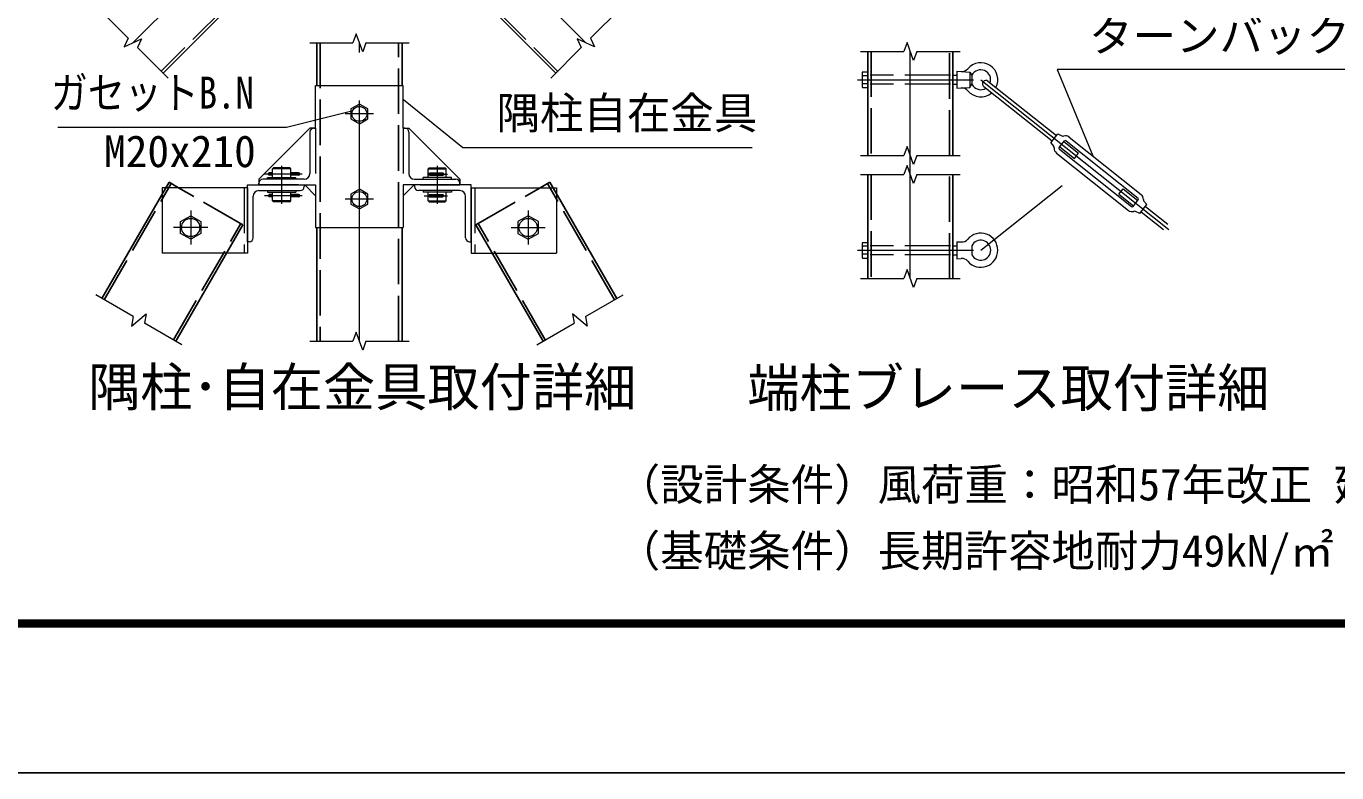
# Model space of a CAD drawing. Units: millimetres, scale not verified. Extents: x -14699 to 14701, y -10394 to 10396.
# Drawn here: x -4281 to 2640, y -10394 to -6452 of the extents above; entities that cross this region are included whole.
import ezdxf
from ezdxf.enums import TextEntityAlignment as Align

# ---------------------------------------------------------------- set-up
doc = ezdxf.new("R2010")
doc.units = ezdxf.units.MM
doc.header["$LTSCALE"] = 40
doc.linetypes.add('DASHED', pattern=[7.5, 6, -1.5])
doc.linetypes.add('USER1', pattern=[50.8, 31.75, -6.35, 6.35, -6.35])
for name, color, linetype, lineweight in [('0-0_D-TTL-TXT', 7, 'Continuous', 13), ('0-1_D-STR1', 1, 'Continuous', 25), ('0-2_D-BMK', 2, 'USER1', 13), ('0-3_D-STR3', 3, 'Continuous', 13), ('0-5_D-STR-DIM', 7, 'Continuous', 13), ('0-8_D-STR-TXT', 7, 'Continuous', 13), ('0-C_D-TTL', 7, 'Continuous', 25)]:
    doc.layers.add(name, color=color, linetype=linetype, lineweight=lineweight)
doc.styles.add('ＭＳ ゴシック', font='')
doc.styles.get('ＭＳ ゴシック').set_extended_font_data('MS Gothic')

msp = doc.modelspace()

# ---------------------------------------------------------------- linework, layer by layer
at = {"layer": '0-1_D-STR1', "linetype": 'DASHED'}
for p, q in [((-3018.68, -6140.69), (-3567.95, -6689.96)), ((-2023.98, -6140.69), (-1474.71, -6689.96)), ((-2728.33, -6540.29), (-2728.33, -8115.29)), ((-2314.33, -8115.29), (-2314.33, -6540.29)), ((180.8, -6585.17), (180.8, -7135.17)), ((594.8, -7135.17), (594.8, -6585.17)), ((180.8, -7235.17), (180.8, -7785.17)), ((594.8, -7785.17), (594.8, -7235.17)), ((-3869.15, -7897.04), (-3514.64, -7283.02)), ((-3136.62, -7501.27), (-3476.06, -7305.29)), ((-1906.04, -7501.27), (-1566.6, -7305.29)), ((-1173.51, -7897.04), (-1528.02, -7283.02)), ((-3502.82, -8108.54), (-3148.31, -7494.52)), ((-1539.84, -8108.54), (-1894.34, -7494.52))]:
    msp.add_line(p, q, dxfattribs=at)
at = {"layer": '0-1_D-STR1'}
for p, q in [((-3025.67, -6166.77), (-3558.4, -6699.51)), ((-2016.99, -6166.77), (-1484.26, -6699.51)), ((-2746.33, -6540.29), (-2746.33, -6765.29)), ((-2296.33, -6765.29), (-2296.33, -6540.29)), ((162.8, -6585.17), (162.8, -7135.17)), ((612.8, -7135.17), (612.8, -6585.17)), ((162.8, -7235.17), (162.8, -7785.17)), ((612.8, -7785.17), (612.8, -7235.17)), ((-3880.84, -7890.29), (-3526.33, -7276.27)), ((-3476.06, -7305.29), (-3526.33, -7276.27)), ((-1566.6, -7305.29), (-1516.32, -7276.27)), ((-1161.82, -7890.29), (-1516.32, -7276.27)), ((-3491.13, -8115.29), (-3136.62, -7501.27)), ((-2746.33, -7515.29), (-2746.33, -8115.29)), ((-2296.33, -7515.29), (-2296.33, -8115.29)), ((-1551.53, -8115.29), (-1906.04, -7501.27))]:
    msp.add_line(p, q, dxfattribs=at)
at = {"layer": '0-2_D-BMK'}
for p, q in [((-2826.26, -5649.17), (-3717.5, -6540.41)), ((-2216.4, -5649.17), (-1325.16, -6540.41)), ((-2521.33, -8115.29), (-2521.33, -6540.29)), ((387.8, -7785.17), (387.8, -6585.17)), ((108.46, -6735.17), (722, -6735.17)), ((759.8, -6735.17), (1891.71, -7635.8)), ((-2446.33, -6915.29), (-2596.33, -6915.29)), ((-2932.33, -7189.06), (-2932.33, -7390.44)), ((-2110.33, -7189.06), (-2110.33, -7390.44)), ((-2824.46, -7233.29), (-3021.97, -7233.29)), ((-2932.33, -7230.8), (-2932.33, -7320.41)), ((-2162.13, -7233.29), (-2056.27, -7233.29)), ((759.8, -7635.17), (1190.19, -7292.72)), ((-2824.46, -7347.29), (-3021.97, -7347.29)), ((-2446.33, -7365.29), (-2596.33, -7365.29)), ((-2178.87, -7347.29), (-2056.27, -7347.29)), ((-3412.33, -7425.29), (-3412.33, -7605.29)), ((-3412.33, -7449.15), (-3412.33, -7581.44)), ((-1630.33, -7425.29), (-1630.33, -7605.29)), ((-3322.33, -7515.29), (-3502.33, -7515.29)), ((-3346.19, -7515.29), (-3478.47, -7515.29)), ((-1720.33, -7515.29), (-1540.33, -7515.29)), ((108.46, -7635.17), (722, -7635.17))]:
    msp.add_line(p, q, dxfattribs=at)
at = {"layer": '0-3_D-STR3'}
for p, q in [((132.8, -6703.55), (132.8, -6766.56)), ((135.2, -6693.62), (162.8, -6693.62)), ((162.8, -6693.62), (162.8, -6776.72)), ((612.8, -6711.17), (633.8, -6711.17)), ((633.8, -6690.17), (633.8, -6780.17)), ((702.8, -6694.67), (702.8, -6775.67)), ((713.11, -6711.17), (713.11, -6759.17)), ((-2752.33, -6990.29), (-2752.33, -6765.29)), ((-2752.33, -6765.29), (-2290.33, -6765.29)), ((-2290.33, -6990.29), (-2290.33, -6765.29)), ((162.8, -6714.39), (135.2, -6714.39)), ((162.8, -6755.94), (135.2, -6755.94)), ((135.2, -6776.72), (162.8, -6776.72)), ((612.8, -6759.17), (633.8, -6759.17)), ((633.8, -6780.17), (702.8, -6775.67)), ((702.8, -6775.67), (713.11, -6759.17)), ((775.59, -6770.73), (1137.11, -7058.38)), ((798.01, -6742.56), (1159.52, -7030.21)), ((-3052.33, -7260.29), (-2782.33, -6990.29)), ((-2752.33, -6990.29), (-2782.33, -6990.29)), ((-2761.33, -6990.29), (-2752.33, -6990.29)), ((-2290.33, -6990.29), (-2260.33, -6990.29)), ((-2281.33, -6990.29), (-2290.33, -6990.29)), ((-1990.33, -7260.29), (-2260.33, -6990.29)), ((1129.64, -7067.77), (1167, -7020.82)), ((1167, -7020.82), (1188.43, -7031.47)), ((1174.22, -7093.66), (1202.23, -7058.45)), ((1210.66, -7057.49), (1590.97, -7360.09)), ((1226.54, -7037.53), (1606.84, -7340.13)), ((1129.64, -7067.77), (1144.83, -7086.27)), ((1159.3, -7122.04), (1539.6, -7424.64)), ((1175.17, -7102.09), (1555.48, -7404.69)), ((1199.43, -7061.97), (1276.9, -7123.61)), ((-3052.33, -7260.29), (-3052.33, -7290.29)), ((-3007.33, -7260.29), (-3007.33, -7251.29)), ((-2980.33, -7227.29), (-2999.9, -7227.29)), ((-2999.9, -7239.29), (-2999.9, -7227.29)), ((-2980.33, -7239.29), (-2999.9, -7239.29)), ((-2974.33, -7200.29), (-2980.33, -7206.29)), ((-2857.33, -7260.29), (-2857.33, -7251.29)), ((-2185.33, -7260.29), (-2185.33, -7251.29)), ((-2068.33, -7200.29), (-2062.33, -7206.29)), ((-2035.33, -7260.29), (-2035.33, -7251.29)), ((-1990.33, -7260.29), (-1990.33, -7290.29)), ((-3112.33, -7305.29), (-3562.33, -7305.29)), ((-3562.33, -7305.29), (-3562.33, -7650.29)), ((-3112.33, -7305.29), (-3112.33, -7650.29)), ((-3052.33, -7290.29), (-3052.33, -7281.29)), ((-2842.33, -7290.29), (-3052.33, -7290.29)), ((-3052.33, -7320.29), (-2833.33, -7320.29)), ((-3007.33, -7320.29), (-3007.33, -7329.29)), ((-3007.33, -7329.29), (-2857.33, -7329.29)), ((-2980.33, -7374.29), (-2980.33, -7329.29)), ((-2884.33, -7374.29), (-2884.33, -7329.29)), ((-2857.33, -7320.29), (-2857.33, -7329.29)), ((-2752.33, -7347.69), (-2809.72, -7290.29)), ((-2290.33, -7347.69), (-2232.94, -7290.29)), ((-1990.33, -7320.29), (-2209.33, -7320.29)), ((-2200.33, -7290.29), (-1990.33, -7290.29)), ((-2185.33, -7320.29), (-2185.33, -7329.29)), ((-2035.33, -7329.29), (-2185.33, -7329.29)), ((-2158.33, -7374.29), (-2158.33, -7329.29)), ((-2062.33, -7374.29), (-2062.33, -7329.29)), ((-2035.33, -7320.29), (-2035.33, -7329.29)), ((-1990.33, -7290.29), (-1990.33, -7281.29)), ((-1930.33, -7305.29), (-1480.33, -7305.29)), ((-1480.33, -7305.29), (-1480.33, -7650.29)), ((1489.24, -7338.57), (1511.66, -7310.4)), ((1511.66, -7310.4), (1589.12, -7372.04)), ((-3082.33, -7569.29), (-3082.33, -7350.29)), ((-2999.9, -7341.29), (-2999.9, -7353.29)), ((-2980.33, -7341.29), (-2999.9, -7341.29)), ((-2980.33, -7353.29), (-2999.9, -7353.29)), ((-2884.33, -7374.29), (-2980.33, -7374.29)), ((-2890.33, -7380.29), (-2884.33, -7374.29)), ((-2842.39, -7341.29), (-2884.33, -7341.29)), ((-2842.39, -7353.29), (-2884.33, -7353.29)), ((-2752.33, -7380.29), (-2752.33, -7515.29)), ((-2290.33, -7347.69), (-2290.33, -7515.29)), ((-2152.33, -7380.29), (-2158.33, -7374.29)), ((-2158.33, -7374.29), (-2062.33, -7374.29)), ((-2152.33, -7380.29), (-2068.33, -7380.29)), ((-2150.91, -7341.29), (-2080.13, -7341.29)), ((-2150.91, -7353.29), (-2080.13, -7353.29)), ((-2068.33, -7380.29), (-2062.33, -7374.29)), ((-1960.33, -7569.29), (-1960.33, -7350.29)), ((1489.24, -7338.57), (1566.71, -7400.21)), ((1563.91, -7403.73), (1591.93, -7368.52)), ((1629.03, -7403.79), (1747.72, -7498.23)), ((1599.15, -7441.35), (1577.71, -7430.71)), ((1606.62, -7431.96), (1725.3, -7526.4)), ((-2752.33, -7515.29), (-2290.33, -7515.29)), ((132.8, -7603.55), (132.8, -7666.56)), ((135.2, -7593.62), (162.8, -7593.62)), ((162.8, -7593.62), (162.8, -7676.72)), ((612.8, -7611.17), (633.8, -7611.17)), ((633.8, -7590.17), (633.8, -7680.17)), ((633.8, -7590.17), (656.45, -7591.64)), ((713.11, -7611.17), (713.11, -7659.17)), ((-3112.33, -7650.29), (-3562.33, -7650.29)), ((162.8, -7614.39), (135.2, -7614.39)), ((162.8, -7655.94), (135.2, -7655.94)), ((135.2, -7676.72), (162.8, -7676.72)), ((612.8, -7659.17), (633.8, -7659.17)), ((633.8, -7680.17), (656.45, -7678.69))]:
    msp.add_line(p, q, dxfattribs=at)
at = {"layer": '0-3_D-STR3', "linetype": 'DASHED'}
for p, q in [((599.3, -6711.17), (176.3, -6711.17)), ((599.3, -6759.17), (176.3, -6759.17)), ((-2782.33, -7011.29), (-2782.33, -7230.29)), ((-2752.33, -6990.29), (-2752.33, -7380.29)), ((-2290.33, -6990.29), (-2290.33, -7347.69)), ((-2260.33, -7011.29), (-2260.33, -7230.29)), ((-2812.33, -7260.29), (-3031.33, -7260.29)), ((-3007.33, -7251.29), (-2857.33, -7251.29)), ((-2980.33, -7251.29), (-2980.33, -7206.29)), ((-2884.33, -7206.29), (-2980.33, -7206.29)), ((-2890.33, -7200.29), (-2974.33, -7200.29)), ((-2884.33, -7206.29), (-2890.33, -7200.29)), ((-2884.33, -7251.29), (-2884.33, -7206.29)), ((-2842.39, -7227.29), (-2884.33, -7227.29)), ((-2842.39, -7239.29), (-2884.33, -7239.29)), ((-2230.33, -7260.29), (-2011.33, -7260.29)), ((-2035.33, -7251.29), (-2185.33, -7251.29)), ((-2158.33, -7206.29), (-2152.33, -7200.29)), ((-2158.33, -7206.29), (-2062.33, -7206.29)), ((-2158.33, -7251.29), (-2158.33, -7206.29)), ((-2155.21, -7233.29), (-2150.91, -7227.29)), ((-2150.91, -7239.29), (-2155.21, -7233.29)), ((-2152.33, -7200.29), (-2068.33, -7200.29)), ((-2150.91, -7227.29), (-2080.13, -7227.29)), ((-2150.91, -7239.29), (-2080.13, -7239.29)), ((-2062.33, -7251.29), (-2062.33, -7206.29)), ((-3130.33, -7305.29), (-3130.33, -7650.29)), ((-2842.33, -7290.29), (-2752.33, -7290.29)), ((-2200.33, -7290.29), (-2290.33, -7290.29)), ((-1912.33, -7305.29), (-1912.33, -7650.29)), ((599.3, -7611.17), (176.3, -7611.17)), ((599.3, -7659.17), (176.3, -7659.17))]:
    msp.add_line(p, q, dxfattribs=at)
at = {"layer": '0-3_D-STR3'}
for points in [[(633.8, -6690.17), (702.8, -6694.67), (713.11, -6711.17)], [(1177.02, -7090.14), (1254.49, -7151.78), (1276.9, -7123.61)], [(-3103.33, -7590.29), (-3112.33, -7590.29), (-3112.33, -7290.29), (-2812.33, -7290.29), (-2812.33, -7299.29)], [(-1939.33, -7590.29), (-1930.33, -7590.29), (-1930.33, -7290.29), (-2230.33, -7290.29), (-2230.33, -7299.29)], [(-1930.33, -7305.29), (-1930.33, -7650.29), (-1480.33, -7650.29)], [(-2890.33, -7380.29), (-2974.33, -7380.29), (-2980.33, -7374.29)], [(-2150.91, -7341.29), (-2155.21, -7347.29), (-2150.91, -7353.29)], [(-2080.13, -7341.29), (-2073.78, -7347.29), (-2080.13, -7353.29)], [(1599.15, -7441.35), (1636.5, -7394.4), (1621.32, -7375.91)]]:
    msp.add_lwpolyline(points, dxfattribs=at)
for points in [[(-2476.38, -6889.34), (-2521.33, -6863.39), (-2566.28, -6889.34), (-2566.28, -6941.24), (-2521.33, -6967.19), (-2476.38, -6941.24)], [(-2476.38, -7339.34), (-2521.33, -7313.39), (-2566.28, -7339.34), (-2566.28, -7391.24), (-2521.33, -7417.19), (-2476.38, -7391.24)], [(-3358.29, -7546.49), (-3412.33, -7577.69), (-3466.37, -7546.49), (-3466.37, -7484.09), (-3412.33, -7452.89), (-3358.29, -7484.09)], [(-1684.37, -7546.49), (-1630.33, -7577.69), (-1576.29, -7546.49), (-1576.29, -7484.09), (-1630.33, -7452.89), (-1684.37, -7484.09)]]:
    msp.add_lwpolyline(points, close=True, dxfattribs=at)
at = {"layer": '0-3_D-STR3', "linetype": 'DASHED'}
msp.add_lwpolyline([(-2080.13, -7239.29), (-2073.78, -7233.29), (-2080.13, -7227.29)], dxfattribs=at)
at = {"layer": '0-3_D-STR3'}
for centre, radius in [((-2521.33, -6915.29), 39.31), ((-2521.33, -7365.29), 39.31), ((-3412.33, -7515.29), 48.27), ((-1630.33, -7515.29), 48.27)]:
    msp.add_circle(centre, radius, dxfattribs=at)
for centre, radius, start, end in [((156.44, -6704), 23.64, 153.93467, 206.06533), ((659.18, -6649.73), 42, 266.2686, 319.66701), ((759.8, -6735.17), 90, 333.02839, 139.66701), ((759.8, -6735.17), 52.5, 341.54247, 152.79711), ((223.92, -6735.17), 91.12, 166.82041, 193.17959), ((156.47, -6766.33), 23.67, 153.96929, 206.03071), ((659.18, -6820.6), 42, 40.33299, 93.7314), ((759.8, -6735.17), 52.5, 207.20289, 301.44039), ((786.8, -6756.65), 18, 51.49143, 231.49143), ((759.8, -6735.17), 90, 220.33299, 309.95447), ((-2761.33, -7011.29), 21, 90, 180), ((-2281.33, -7011.29), 21, 0, 90), ((1193.77, -7020.72), 12, 243.59068, 287.61032), ((1206.93, -7062.18), 31.5, 51.49143, 107.61032), ((1206.93, -7062.18), 6, 51.49143, 141.49143), ((1135.55, -7093.89), 12, 355.37255, 39.39218), ((1178.91, -7097.39), 31.5, 175.37255, 231.49143), ((1178.91, -7097.39), 6, 141.49143, 231.49143), ((-3031.33, -7281.29), 21, 90, 180), ((-2842.39, -7233.29), 6, 270, 90), ((-2812.33, -7230.29), 30, 270, 0), ((-2230.33, -7230.29), 30, 180, 270), ((-2011.33, -7281.29), 21, 0, 90), ((-3052.33, -7350.29), 30, 90, 180), ((-2833.33, -7299.29), 21, 270, 0), ((-2209.33, -7299.29), 21, 180, 270), ((-1990.33, -7350.29), 30, 0, 90), ((-2842.39, -7347.29), 6, 270, 90), ((1559.21, -7399.99), 6, 231.49143, 321.49143), ((1587.23, -7364.78), 6, 321.49143, 51.49143), ((1587.23, -7364.78), 31.5, 355.37255, 51.49143), ((1630.59, -7368.29), 12, 175.37255, 219.39218), ((1559.21, -7399.99), 31.5, 231.49143, 287.61032), ((1572.37, -7441.46), 12, 63.59068, 107.61032), ((-3103.33, -7569.29), 21, 270, 0), ((-1939.33, -7569.29), 21, 180, 270), ((156.44, -7604), 23.64, 153.93467, 206.06533), ((659.18, -7549.73), 42, 266.2686, 319.66701), ((759.8, -7635.17), 90, 220.33299, 139.66701), ((759.8, -7635.17), 52.5, 207.20289, 152.79711), ((223.92, -7635.17), 91.12, 166.82041, 193.17959), ((156.47, -7666.33), 23.67, 153.96929, 206.03071), ((659.18, -7720.6), 42, 40.33299, 93.7314)]:
    msp.add_arc(centre, radius, start, end, dxfattribs=at)
at = {"layer": '0-5_D-STR-DIM'}
for p, q in [((-3741.99, -6515.92), (-3903.12, -6354.79)), ((-1300.67, -6515.92), (-1139.54, -6354.79)), ((-2538.64, -6492.72), (-2555.96, -6540.29)), ((-2504.01, -6587.87), (-2538.64, -6492.72)), ((-3741.99, -6515.92), (-3763.38, -6561.8)), ((-3763.38, -6561.8), (-3671.62, -6519.01)), ((-3671.62, -6519.01), (-3693.01, -6564.9)), ((-3531.89, -6726.03), (-3693.01, -6564.9)), ((-2783.83, -6540.29), (-2555.96, -6540.29)), ((-2486.7, -6540.29), (-2504.01, -6587.87)), ((-2486.7, -6540.29), (-2258.83, -6540.29)), ((-1510.77, -6726.03), (-1349.65, -6564.9)), ((-1371.04, -6519.01), (-1349.65, -6564.9)), ((-1279.28, -6561.8), (-1371.04, -6519.01)), ((-1300.67, -6515.92), (-1279.28, -6561.8)), ((370.49, -6537.59), (353.17, -6585.17)), ((405.12, -6632.74), (370.49, -6537.59)), ((125.3, -6585.17), (353.17, -6585.17)), ((422.43, -6585.17), (405.12, -6632.74)), ((422.43, -6585.17), (650.3, -6585.17)), ((370.49, -7087.59), (353.17, -7135.17)), ((405.12, -7182.74), (370.49, -7087.59)), ((125.3, -7135.17), (353.17, -7135.17)), ((370.49, -7187.59), (353.17, -7235.17)), ((422.43, -7135.17), (405.12, -7182.74)), ((422.43, -7135.17), (650.3, -7135.17)), ((125.3, -7235.17), (353.17, -7235.17)), ((422.43, -7235.17), (650.3, -7235.17)), ((370.49, -7737.59), (353.17, -7785.17)), ((405.12, -7832.74), (370.49, -7737.59)), ((125.3, -7785.17), (353.17, -7785.17)), ((422.43, -7785.17), (405.12, -7832.74)), ((422.43, -7785.17), (650.3, -7785.17)), ((-3715.98, -7985.48), (-3913.32, -7871.54)), ((-1326.68, -7985.48), (-1129.34, -7871.54)), ((-3724.77, -8035.33), (-3647.21, -7970.25)), ((-3715.98, -7985.48), (-3724.77, -8035.33)), ((-3647.21, -7970.25), (-3656, -8020.11)), ((-3458.65, -8134.04), (-3656, -8020.11)), ((-1584, -8134.04), (-1386.66, -8020.11)), ((-1395.45, -7970.25), (-1386.66, -8020.11)), ((-1317.89, -8035.33), (-1395.45, -7970.25)), ((-1326.68, -7985.48), (-1317.89, -8035.33)), ((-2538.64, -8067.72), (-2555.96, -8115.29)), ((-2504.01, -8162.87), (-2538.64, -8067.72)), ((-2783.83, -8115.29), (-2555.96, -8115.29)), ((-2486.7, -8115.29), (-2504.01, -8162.87)), ((-2486.7, -8115.29), (-2258.83, -8115.29))]:
    msp.add_line(p, q, dxfattribs=at)
msp.add_lwpolyline([(422.43, -7235.17), (405.12, -7282.74), (370.49, -7187.59)], dxfattribs=at)
at = {"layer": '0-8_D-STR-TXT'}
for points in [[(2914.26, -6680.9), (1163.69, -6680.9), (1352.6, -7136.6)], [(-446.38, -7095.13), (-1975.76, -7095.13), (-2288.78, -6840.43)], [(-4113.33, -6985.78), (-2905.52, -6985.78), (-2568.22, -6901.79)]]:
    msp.add_lwpolyline(points, dxfattribs=at)
at = {"layer": '0-C_D-TTL', "color": 2}
msp.add_lwpolyline([(-14698.88, 10395.79), (14701.12, 10395.79), (14701.12, -10394.21), (-14698.88, -10394.21)], close=True, dxfattribs=at)
at = {"layer": '0-C_D-TTL'}
for points in [[(-13753.88, 9625.79), (13756.12, 9625.79), (13756.12, -9624.21), (-13753.88, -9624.21)], [(-13745.13, 9617.04), (13747.37, 9617.04), (13747.37, -9615.46), (-13745.13, -9615.46)], [(-13736.38, 9608.29), (13738.62, 9608.29), (13738.62, -9606.71), (-13736.38, -9606.71)], [(-13727.63, 9599.54), (13729.87, 9599.54), (13729.87, -9597.96), (-13727.63, -9597.96)], [(-13718.88, 9590.79), (13721.12, 9590.79), (13721.12, -9589.21), (-13718.88, -9589.21)]]:
    msp.add_lwpolyline(points, close=True, dxfattribs=at)

# ---------------------------------------------------------------- texts
at = {"layer": '0-0_D-TTL-TXT', "style": 'ＭＳ ゴシック'}
for s, height, p in [('隅柱･自在金具取付詳細', 202.1, (-3954.02, -8518.99)), ('端柱ブレース取付詳細', 202.1, (-472.77, -8523.79)), ('（設計条件）風荷重：昭和57年改正 建築基準法・同施行令に基づく風圧力に準拠。', 168.3, (-1162.45, -9006.82)), ('（基礎条件）長期許容地耐力49kN/㎡ の場合。', 168.3, (-1162.45, -9356.82))]:
    msp.add_text(s, height=height, dxfattribs=at).set_placement(p, align=Align.BOTTOM_LEFT)
at = {"layer": '0-8_D-STR-TXT', "style": 'ＭＳ ゴシック'}
for s, p in [('ターンバックル', (1332.16, -6637.29)), ('隅柱自在金具', (-1797.52, -7045.3)), ('M20x210', (-3869.87, -7247.09))]:
    msp.add_text(s, height=168.3, dxfattribs=at).set_placement(p, align=Align.BOTTOM_LEFT)
at = {"layer": '0-8_D-STR-TXT', "style": 'ＭＳ ゴシック', "width": 0.85}
msp.add_text('ガセットB.N', height=168.3, dxfattribs=at).set_placement((-4150.59, -6937.73), align=Align.BOTTOM_LEFT)

doc.saveas('drawing.dxf')
